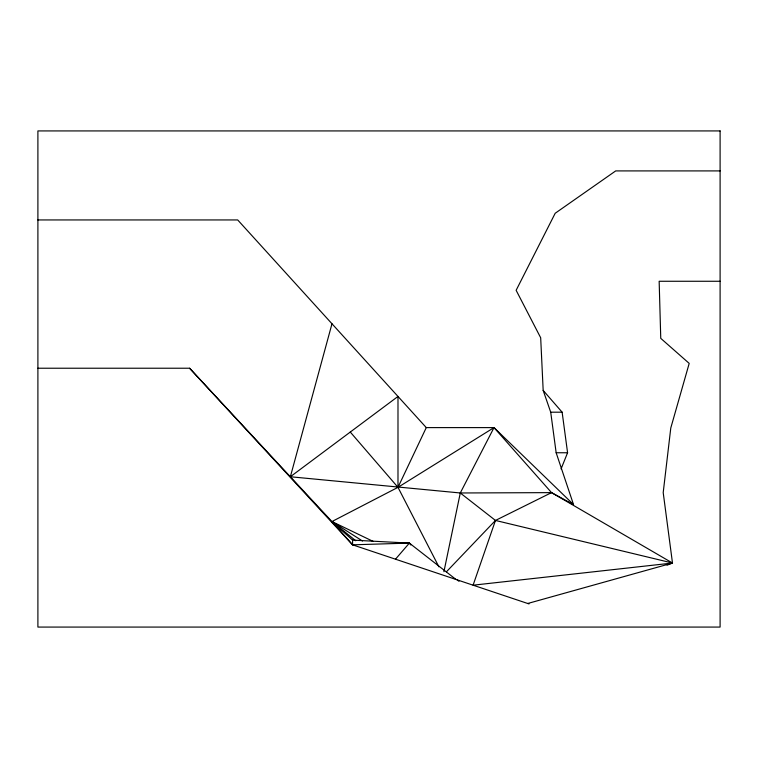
<?xml version="1.0" encoding="UTF-8"?>
<svg xmlns="http://www.w3.org/2000/svg" width="758" height="758" viewBox="0 0 758 758"><rect width="100%" height="100%" fill="white"/><g stroke="black" fill="none" stroke-linecap="round" stroke-linejoin="round"><path stroke-width="1.14" d="M443.923 571.703L460.286 492.975L494.008 427.607L573.531 504.582L556.154 452.753L550.715 412.191L543.173 390.417L540.681 337.774L516.132 290.305L555.197 213.263L615.704 170.91L720.1 170.91M573.531 504.582L551.53 492.624L460.286 492.975L290.361 476.754L331.985 323.78M667.031 565.203L672.488 563.033L551.53 492.624L495.467 520.443L473.087 585.195L672.488 563.033L663.203 492.605L670.783 427.995L689.202 363.395L660.758 338.352L659.157 281.265L720.1 281.265M561.072 468.918L567.581 452.753L562.133 412.191L543.173 390.417M551.53 492.624L494.008 427.607L426.28 427.607L397.988 487.337L331.947 521.551L189.595 368.227L37.9 368.227M395.486 559.196L409.367 543.098L456.013 579.472M446.462 571.759L495.467 520.443L672.488 563.033L527.729 603.491M290.361 476.754L397.988 396.453L397.988 487.337L438.891 566.813M494.008 427.607L397.988 487.337L350.281 432.051M189.595 368.227L352.574 544.822L409.367 543.098L410.779 545.002M37.9 219.943L237.69 219.943L426.28 427.607M550.715 412.191L562.133 412.191M556.154 452.753L567.581 452.753M373.268 541.468L331.947 521.551L352.574 540.113L409.367 543.098M362.495 541.004L331.947 521.551L352.574 544.822L529.027 603.927M457.102 579.832L458.969 581.282M460.286 492.975L495.467 520.443M331.947 521.551L355.777 540.757M352.574 540.113L352.574 544.822M720.1 130.926L37.9 130.926L37.9 627.074L720.1 627.074L720.1 130.926"/></g></svg>
